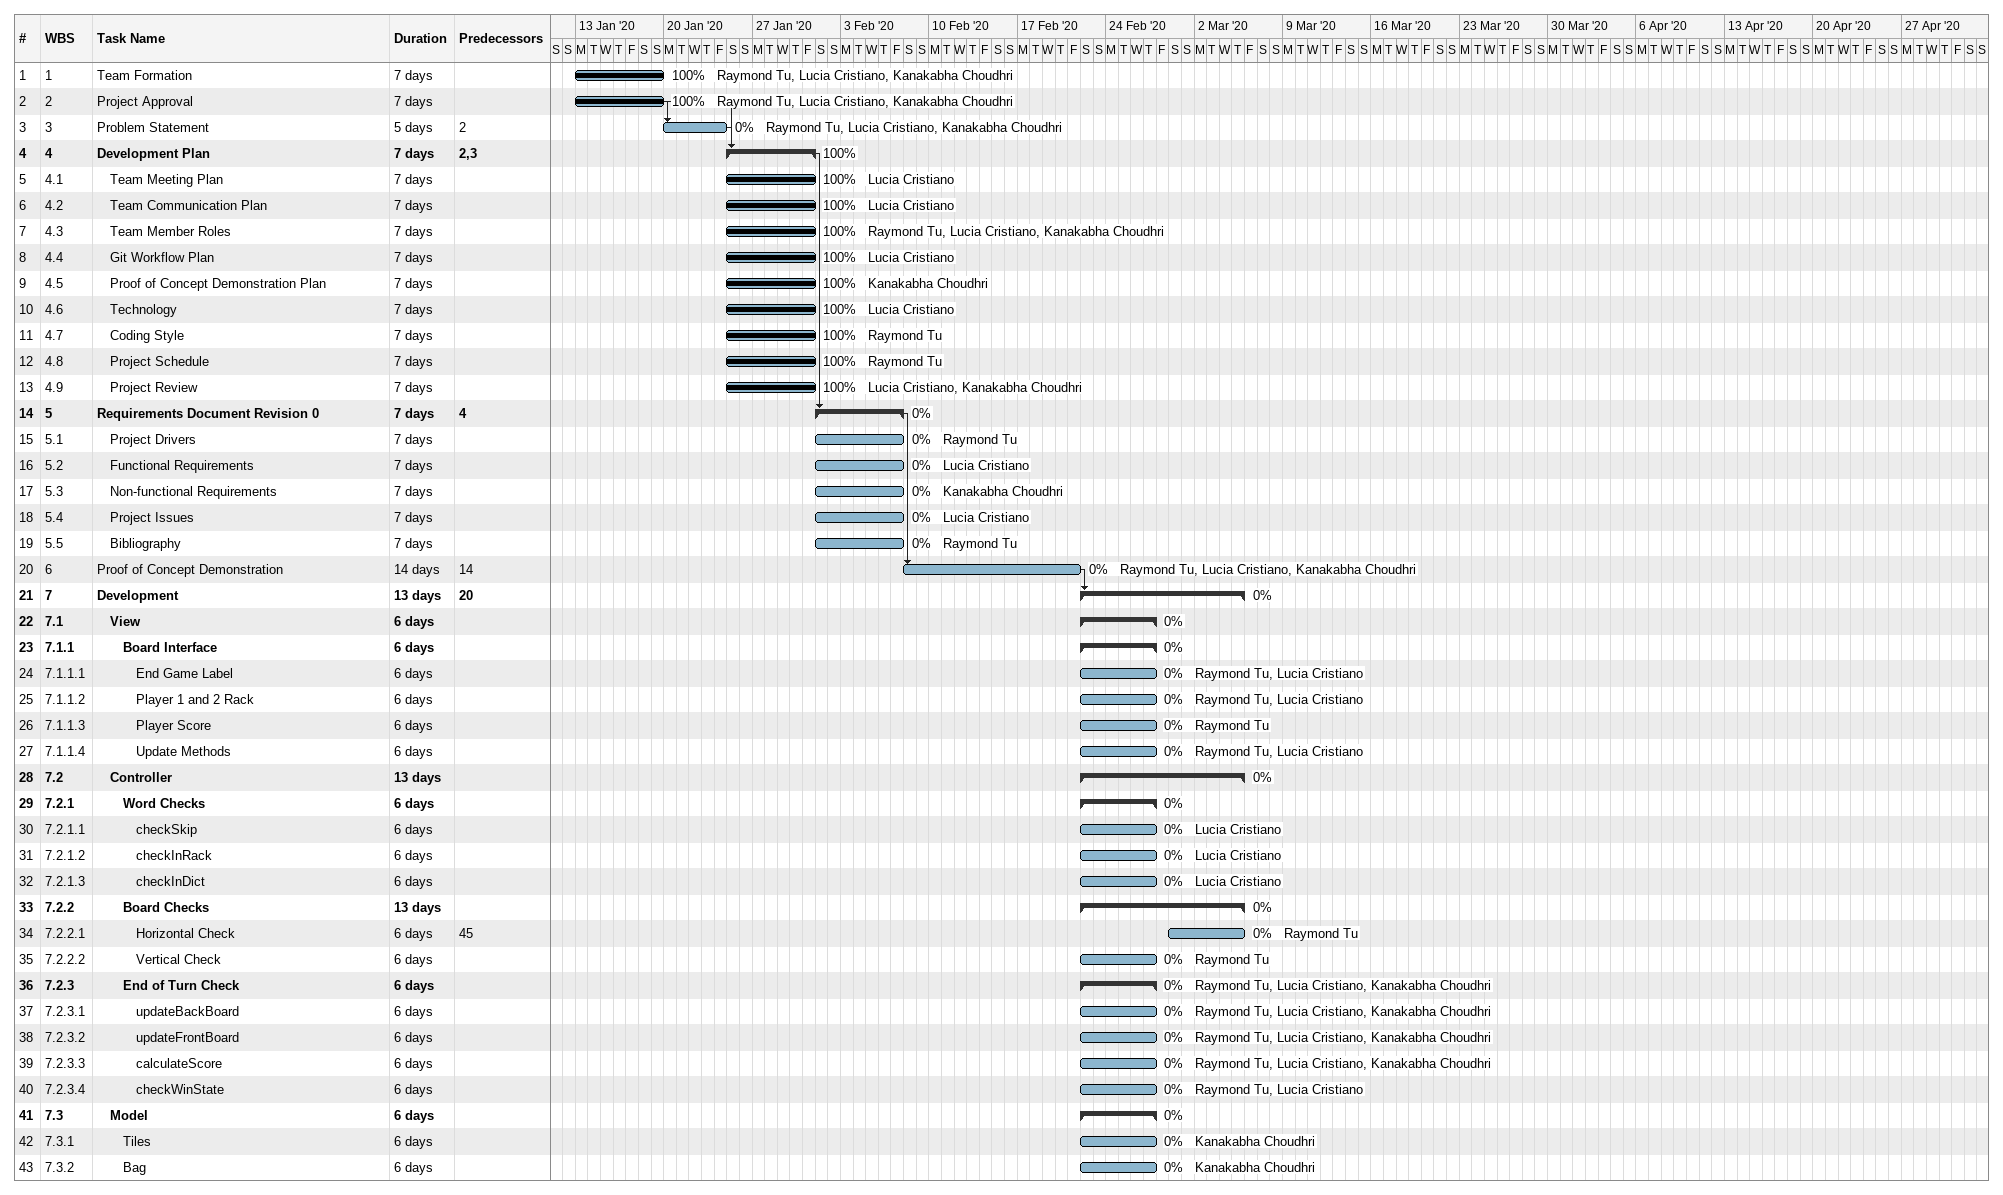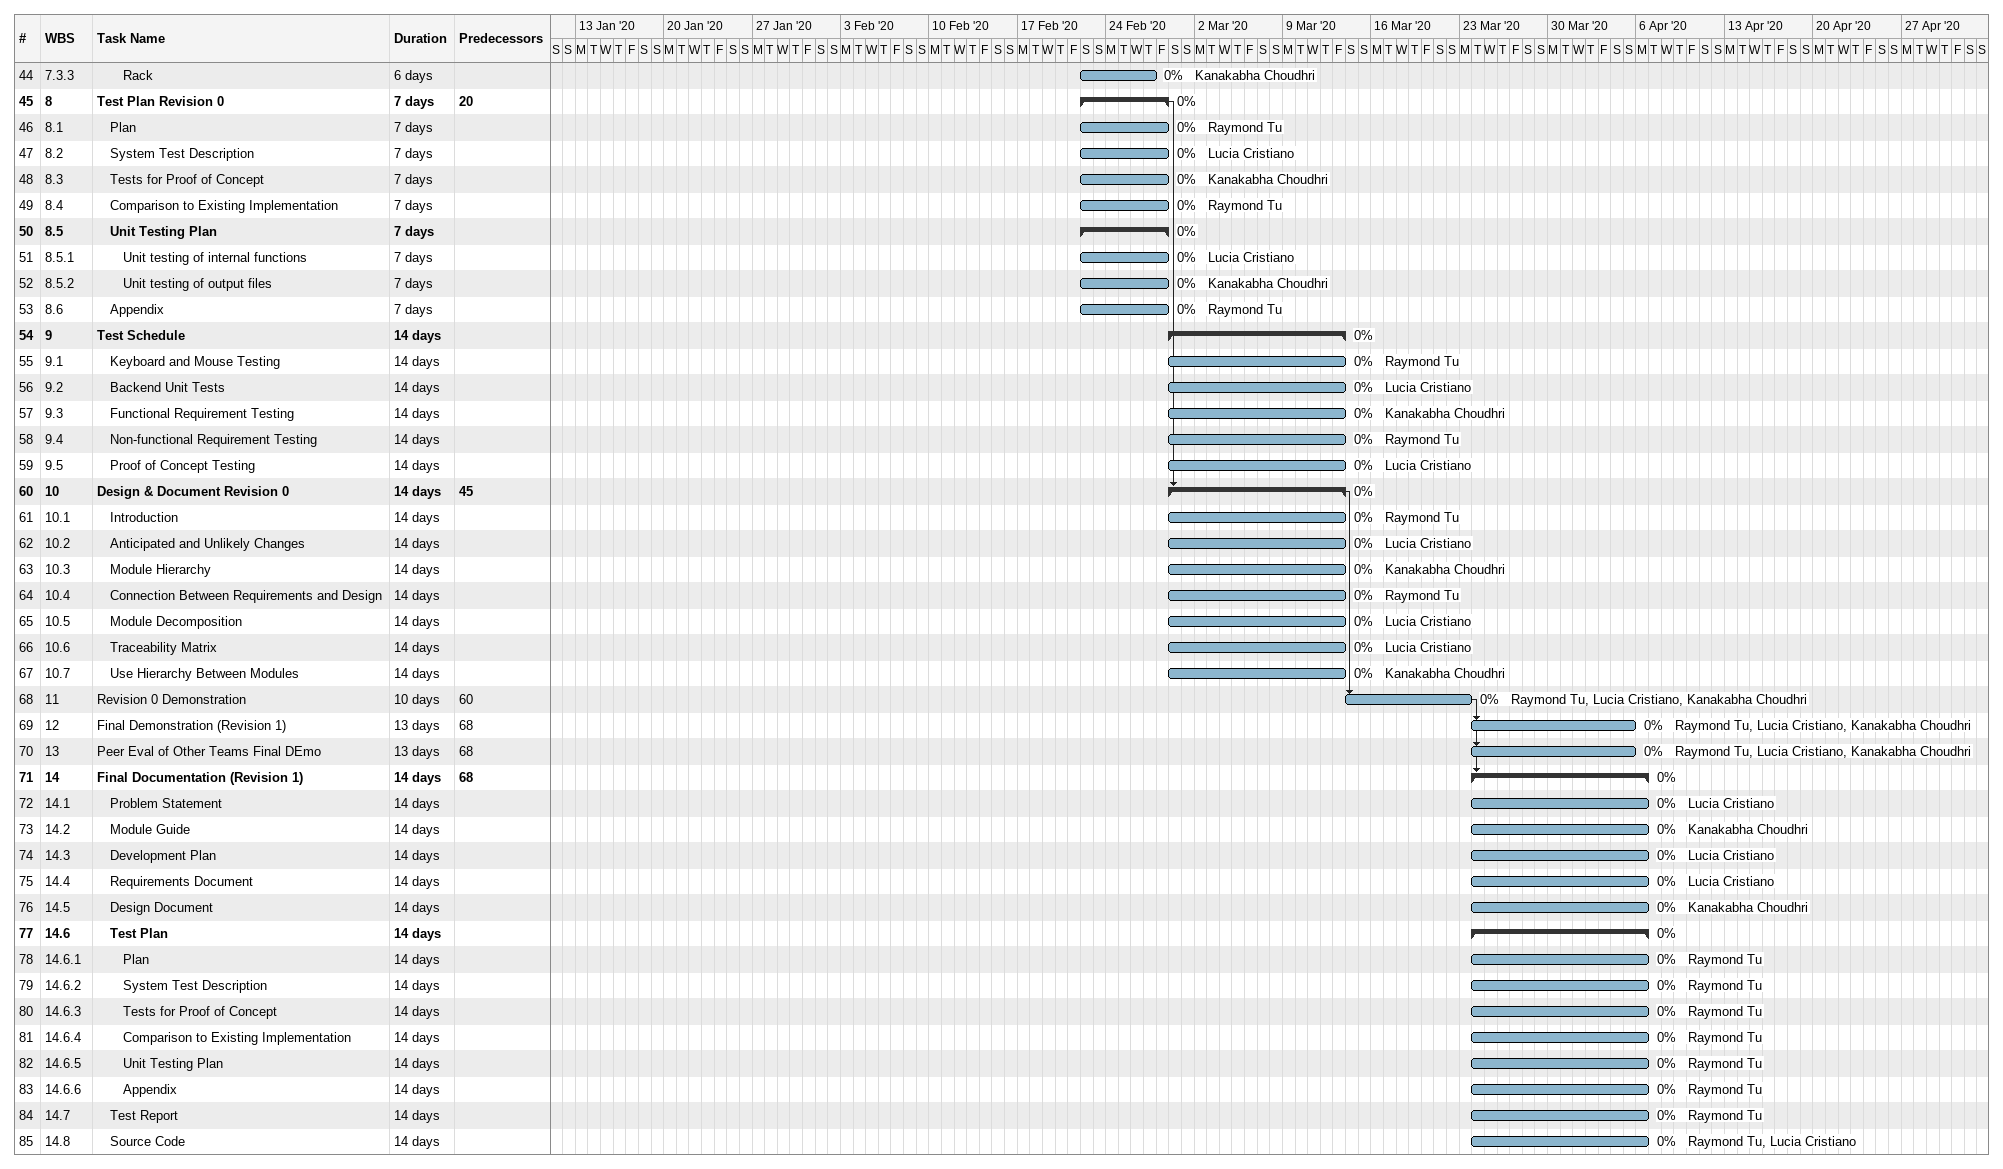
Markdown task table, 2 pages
| ID | WBS | Task | Duration | Start | Finish | Predecessors | Resources | % complete |
|---|---|---|---|---|---|---|---|---|
| 1 | 1 | Team Formation | 7d | 2020-01-13 | 2020-01-19 |  | Raymond Tu, Lucia Cristiano, Kanakabha Choudhri | 100 |
| 2 | 2 | Project Approval | 7d | 2020-01-13 | 2020-01-19 |  | Raymond Tu, Lucia Cristiano, Kanakabha Choudhri | 100 |
| 3 | 3 | Problem Statement | 5d | 2020-01-20 | 2020-01-24 | 2 | Raymond Tu, Lucia Cristiano, Kanakabha Choudhri | 0 |
| 4 | 4 | **Development Plan** | 7d | 2020-01-25 | 2020-01-31 | 2, 3 |  | 100 |
| 5 | 4.1 | Team Meeting Plan | 7d | 2020-01-25 | 2020-01-31 |  | Lucia Cristiano | 100 |
| 6 | 4.2 | Team Communication Plan | 7d | 2020-01-25 | 2020-01-31 |  | Lucia Cristiano | 100 |
| 7 | 4.3 | Team Member Roles | 7d | 2020-01-25 | 2020-01-31 |  | Raymond Tu, Lucia Cristiano, Kanakabha Choudhri | 100 |
| 8 | 4.4 | Git Workflow Plan | 7d | 2020-01-25 | 2020-01-31 |  | Lucia Cristiano | 100 |
| 9 | 4.5 | Proof of Concept Demonstration Plan | 7d | 2020-01-25 | 2020-01-31 |  | Kanakabha Choudhri | 100 |
| 10 | 4.6 | Technology | 7d | 2020-01-25 | 2020-01-31 |  | Lucia Cristiano | 100 |
| 11 | 4.7 | Coding Style | 7d | 2020-01-25 | 2020-01-31 |  | Raymond Tu | 100 |
| 12 | 4.8 | Project Schedule | 7d | 2020-01-25 | 2020-01-31 |  | Raymond Tu | 100 |
| 13 | 4.9 | Project Review | 7d | 2020-01-25 | 2020-01-31 |  | Lucia Cristiano, Kanakabha Choudhri | 100 |
| 14 | 5 | **Requirements Document Revision 0** | 7d | 2020-02-01 | 2020-02-07 | 4 |  | 0 |
| 15 | 5.1 | Project Drivers | 7d | 2020-02-01 | 2020-02-07 |  | Raymond Tu | 0 |
| 16 | 5.2 | Functional Requirements | 7d | 2020-02-01 | 2020-02-07 |  | Lucia Cristiano | 0 |
| 17 | 5.3 | Non-functional Requirements | 7d | 2020-02-01 | 2020-02-07 |  | Kanakabha Choudhri | 0 |
| 18 | 5.4 | Project Issues | 7d | 2020-02-01 | 2020-02-07 |  | Lucia Cristiano | 0 |
| 19 | 5.5 | Bibliography | 7d | 2020-02-01 | 2020-02-07 |  | Raymond Tu | 0 |
| 20 | 6 | Proof of Concept Demonstration | 14d | 2020-02-08 | 2020-02-21 | 14 | Raymond Tu, Lucia Cristiano, Kanakabha Choudhri | 0 |
| 21 | 7 | **Development** | 13d | 2020-02-22 | 2020-03-05 | 20 |  | 0 |
| 22 | 7.1 | **View** | 6d | 2020-02-22 | 2020-02-27 |  |  | 0 |
| 23 | 7.1.1 | **Board Interface** | 6d | 2020-02-22 | 2020-02-27 |  |  | 0 |
| 24 | 7.1.1.1 | End Game Label | 6d | 2020-02-22 | 2020-02-27 |  | Raymond Tu, Lucia Cristiano | 0 |
| 25 | 7.1.1.2 | Player 1 and 2 Rack | 6d | 2020-02-22 | 2020-02-27 |  | Raymond Tu, Lucia Cristiano | 0 |
| 26 | 7.1.1.3 | Player Score | 6d | 2020-02-22 | 2020-02-27 |  | Raymond Tu | 0 |
| 27 | 7.1.1.4 | Update Methods | 6d | 2020-02-22 | 2020-02-27 |  | Raymond Tu, Lucia Cristiano | 0 |
| 28 | 7.2 | **Controller** | 13d | 2020-02-22 | 2020-03-05 |  |  | 0 |
| 29 | 7.2.1 | **Word Checks** | 6d | 2020-02-22 | 2020-02-27 |  |  | 0 |
| 30 | 7.2.1.1 | checkSkip | 6d | 2020-02-22 | 2020-02-27 |  | Lucia Cristiano | 0 |
| 31 | 7.2.1.2 | checkInRack | 6d | 2020-02-22 | 2020-02-27 |  | Lucia Cristiano | 0 |
| 32 | 7.2.1.3 | checkInDict | 6d | 2020-02-22 | 2020-02-27 |  | Lucia Cristiano | 0 |
| 33 | 7.2.2 | **Board Checks** | 13d | 2020-02-22 | 2020-03-05 |  |  | 0 |
| 34 | 7.2.2.1 | Horizontal Check | 6d | 2020-02-29 | 2020-03-05 | 45 | Raymond Tu | 0 |
| 35 | 7.2.2.2 | Vertical Check | 6d | 2020-02-22 | 2020-02-27 |  | Raymond Tu | 0 |
| 36 | 7.2.3 | **End of Turn Check** | 6d | 2020-02-22 | 2020-02-27 |  | Raymond Tu, Lucia Cristiano, Kanakabha Choudhri | 0 |
| 37 | 7.2.3.1 | updateBackBoard | 6d | 2020-02-22 | 2020-02-27 |  | Raymond Tu, Lucia Cristiano, Kanakabha Choudhri | 0 |
| 38 | 7.2.3.2 | updateFrontBoard | 6d | 2020-02-22 | 2020-02-27 |  | Raymond Tu, Lucia Cristiano, Kanakabha Choudhri | 0 |
| 39 | 7.2.3.3 | calculateScore | 6d | 2020-02-22 | 2020-02-27 |  | Raymond Tu, Lucia Cristiano, Kanakabha Choudhri | 0 |
| 40 | 7.2.3.4 | checkWinState | 6d | 2020-02-22 | 2020-02-27 |  | Raymond Tu, Lucia Cristiano | 0 |
| 41 | 7.3 | **Model** | 6d | 2020-02-22 | 2020-02-27 |  |  | 0 |
| 42 | 7.3.1 | Tiles | 6d | 2020-02-22 | 2020-02-27 |  | Kanakabha Choudhri | 0 |
| 43 | 7.3.2 | Bag | 6d | 2020-02-22 | 2020-02-27 |  | Kanakabha Choudhri | 0 |
| 44 | 7.3.3 | Rack | 6d | 2020-02-22 | 2020-02-27 |  | Kanakabha Choudhri | 0 |
| 45 | 8 | **Test Plan Revision 0** | 7d | 2020-02-22 | 2020-02-28 | 20 |  | 0 |
| 46 | 8.1 | Plan | 7d | 2020-02-22 | 2020-02-28 |  | Raymond Tu | 0 |
| 47 | 8.2 | System Test Description | 7d | 2020-02-22 | 2020-02-28 |  | Lucia Cristiano | 0 |
| 48 | 8.3 | Tests for Proof of Concept | 7d | 2020-02-22 | 2020-02-28 |  | Kanakabha Choudhri | 0 |
| 49 | 8.4 | Comparison to Existing Implementation | 7d | 2020-02-22 | 2020-02-28 |  | Raymond Tu | 0 |
| 50 | 8.5 | **Unit Testing Plan** | 7d | 2020-02-22 | 2020-02-28 |  |  | 0 |
| 51 | 8.5.1 | Unit testing of internal functions | 7d | 2020-02-22 | 2020-02-28 |  | Lucia Cristiano | 0 |
| 52 | 8.5.2 | Unit testing of output files | 7d | 2020-02-22 | 2020-02-28 |  | Kanakabha Choudhri | 0 |
| 53 | 8.6 | Appendix | 7d | 2020-02-22 | 2020-02-28 |  | Raymond Tu | 0 |
| 54 | 9 | **Test Schedule** | 14d | 2020-02-29 | 2020-03-13 |  |  | 0 |
| 55 | 9.1 | Keyboard and Mouse Testing | 14d | 2020-02-29 | 2020-03-13 |  | Raymond Tu | 0 |
| 56 | 9.2 | Backend Unit Tests | 14d | 2020-02-29 | 2020-03-13 |  | Lucia Cristiano | 0 |
| 57 | 9.3 | Functional Requirement Testing | 14d | 2020-02-29 | 2020-03-13 |  | Kanakabha Choudhri | 0 |
| 58 | 9.4 | Non-functional Requirement Testing | 14d | 2020-02-29 | 2020-03-13 |  | Raymond Tu | 0 |
| 59 | 9.5 | Proof of Concept Testing | 14d | 2020-02-29 | 2020-03-13 |  | Lucia Cristiano | 0 |
| 60 | 10 | **Design & Document Revision 0** | 14d | 2020-02-29 | 2020-03-13 | 45 |  | 0 |
| 61 | 10.1 | Introduction | 14d | 2020-02-29 | 2020-03-13 |  | Raymond Tu | 0 |
| 62 | 10.2 | Anticipated and Unlikely Changes | 14d | 2020-02-29 | 2020-03-13 |  | Lucia Cristiano | 0 |
| 63 | 10.3 | Module Hierarchy | 14d | 2020-02-29 | 2020-03-13 |  | Kanakabha Choudhri | 0 |
| 64 | 10.4 | Connection Between Requirements and Design | 14d | 2020-02-29 | 2020-03-13 |  | Raymond Tu | 0 |
| 65 | 10.5 | Module Decomposition | 14d | 2020-02-29 | 2020-03-13 |  | Lucia Cristiano | 0 |
| 66 | 10.6 | Traceability Matrix | 14d | 2020-02-29 | 2020-03-13 |  | Lucia Cristiano | 0 |
| 67 | 10.7 | Use Hierarchy Between Modules | 14d | 2020-02-29 | 2020-03-13 |  | Kanakabha Choudhri | 0 |
| 68 | 11 | Revision 0 Demonstration | 10d | 2020-03-14 | 2020-03-23 | 60 | Raymond Tu, Lucia Cristiano, Kanakabha Choudhri | 0 |
| 69 | 12 | Final Demonstration (Revision 1) | 13d | 2020-03-24 | 2020-04-05 | 68 | Raymond Tu, Lucia Cristiano, Kanakabha Choudhri | 0 |
| 70 | 13 | Peer Eval of Other Teams Final DEmo | 13d | 2020-03-24 | 2020-04-05 | 68 | Raymond Tu, Lucia Cristiano, Kanakabha Choudhri | 0 |
| 71 | 14 | **Final Documentation (Revision 1)** | 14d | 2020-03-24 | 2020-04-06 | 68 |  | 0 |
| 72 | 14.1 | Problem Statement | 14d | 2020-03-24 | 2020-04-06 |  | Lucia Cristiano | 0 |
| 73 | 14.2 | Module Guide | 14d | 2020-03-24 | 2020-04-06 |  | Kanakabha Choudhri | 0 |
| 74 | 14.3 | Development Plan | 14d | 2020-03-24 | 2020-04-06 |  | Lucia Cristiano | 0 |
| 75 | 14.4 | Requirements Document | 14d | 2020-03-24 | 2020-04-06 |  | Lucia Cristiano | 0 |
| 76 | 14.5 | Design Document | 14d | 2020-03-24 | 2020-04-06 |  | Kanakabha Choudhri | 0 |
| 77 | 14.6 | **Test Plan** | 14d | 2020-03-24 | 2020-04-06 |  |  | 0 |
| 78 | 14.6.1 | Plan | 14d | 2020-03-24 | 2020-04-06 |  | Raymond Tu | 0 |
| 79 | 14.6.2 | System Test Description | 14d | 2020-03-24 | 2020-04-06 |  | Raymond Tu | 0 |
| 80 | 14.6.3 | Tests for Proof of Concept | 14d | 2020-03-24 | 2020-04-06 |  | Raymond Tu | 0 |
| 81 | 14.6.4 | Comparison to Existing Implementation | 14d | 2020-03-24 | 2020-04-06 |  | Raymond Tu | 0 |
| 82 | 14.6.5 | Unit Testing Plan | 14d | 2020-03-24 | 2020-04-06 |  | Raymond Tu | 0 |
| 83 | 14.6.6 | Appendix | 14d | 2020-03-24 | 2020-04-06 |  | Raymond Tu | 0 |
| 84 | 14.7 | Test Report | 14d | 2020-03-24 | 2020-04-06 |  | Raymond Tu | 0 |
| 85 | 14.8 | Source Code | 14d | 2020-03-24 | 2020-04-06 |  | Raymond Tu, Lucia Cristiano | 0 |
